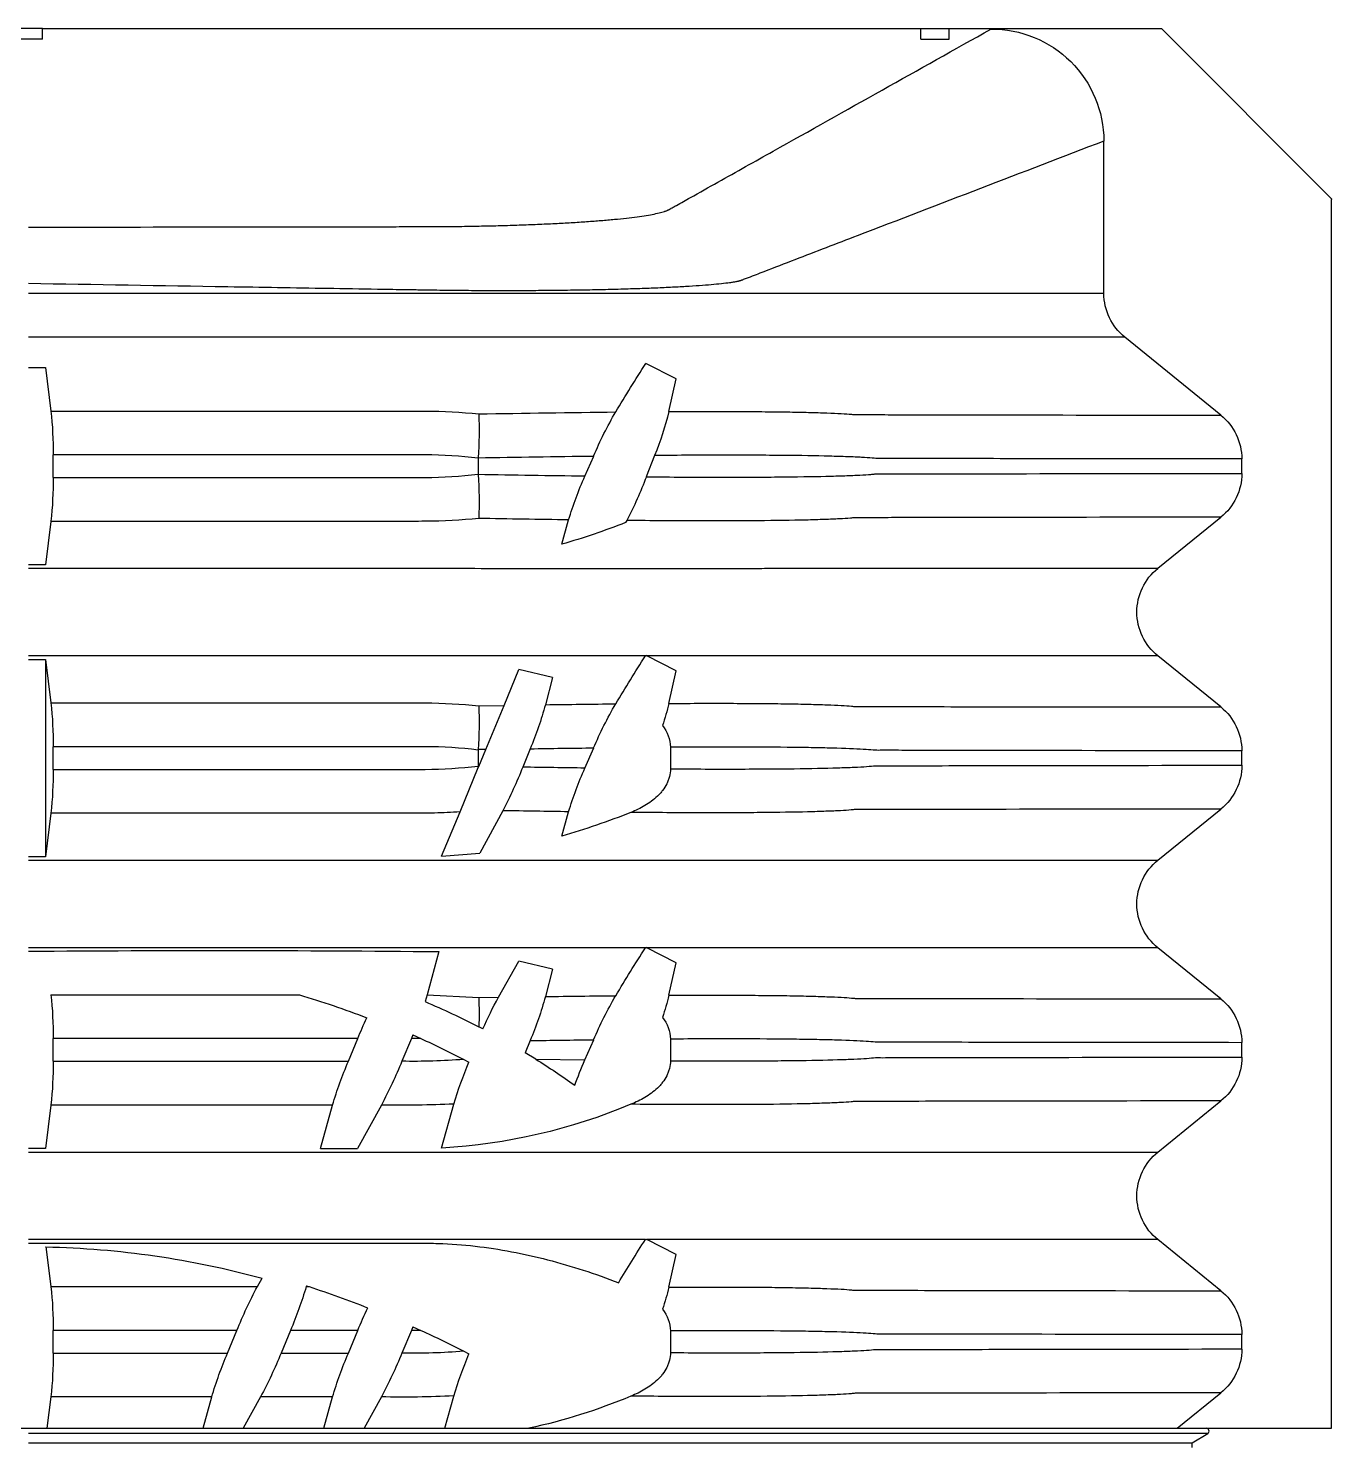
# Model space of a CAD drawing. Header units: millimetres. Extents: x -455371 to 117772, y -78417 to 116564.
# Drawn here: x -53082.1 to -52851.7, y 65502.2 to 65753.1 of the extents above; entities that cross this region are included whole.
import ezdxf

# ---------------------------------------------------------------- set-up
doc = ezdxf.new("R2010")
doc.units = ezdxf.units.MM
doc.layers.get('0').update_dxf_attribs({"color": 255})
doc.layers.add('BETON-STOP', color=141, linetype='Continuous')
doc.layers.add('Contorno-Cupolex', color=3, linetype='Continuous')

# ---------------------------------------------------------------- blocks, each defined once
blk = doc.blocks.new('Cupolex H50')
at = {"layer": 'Contorno-Cupolex', "linetype": 'Continuous'}
for p, q in [((19721.008, 10220.685), (19741.795, 10220.685)), ((19741.548, 10220.428), (19741.822, 10220.592)), ((19741.548, 10220.342), (19741.548, 10220.428))]:
    blk.add_line(p, q, dxfattribs=at)
blk.add_arc((19741.796, 10220.635), 0.0499, 300.9627, 90.7224, dxfattribs=at)
for points, knots in [([(19727.856, 10220.592), (19727.725, 10220.592), (19727.593, 10220.592), (19727.154, 10220.592), (19726.847, 10220.592), (19725.925, 10220.592), (19725.31, 10220.592), (19723.467, 10220.592), (19722.237, 10220.592), (19721.008, 10220.592)], [0.8839302, 0.8839302, 0.8839302, 0.8839302, 0.890625, 0.890625, 0.90625, 0.90625, 0.9375, 0.9375, 1, 1, 1, 1]), ([(19741.822, 10220.592), (19740.292, 10220.592), (19738.758, 10220.592), (19736.839, 10220.592), (19736.456, 10220.592), (19735.88, 10220.592), (19735.689, 10220.592), (19735.473, 10220.592), (19735.449, 10220.592), (19735.401, 10220.592), (19735.378, 10220.592), (19735.297, 10220.592), (19735.225, 10220.592), (19734.958, 10220.592), (19734.705, 10220.592), (19734.236, 10220.592), (19734.065, 10220.592), (19733.692, 10220.592), (19733.489, 10220.592), (19732.842, 10220.592), (19732.366, 10220.592), (19731.587, 10220.592), (19731.315, 10220.592), (19730.758, 10220.592), (19730.474, 10220.592), (19729.895, 10220.592), (19729.6, 10220.592), (19728.998, 10220.592), (19728.69, 10220.592), (19728.229, 10220.592), (19728.076, 10220.592), (19727.9, 10220.592), (19727.878, 10220.592), (19727.856, 10220.592)], [0, 0, 0, 0, 0.5, 0.5, 0.625, 0.625, 0.6875, 0.6875, 0.6953125, 0.6953125, 0.703125, 0.703125, 0.71875, 0.71875, 0.75, 0.75, 0.765625, 0.765625, 0.78125, 0.78125, 0.8125, 0.8125, 0.828125, 0.828125, 0.84375, 0.84375, 0.859375, 0.859375, 0.875, 0.875, 0.8828125, 0.8828125, 0.8839302, 0.8839302, 0.8839302, 0.8839302]), ([(19721.008, 10220.428), (19722.289, 10220.428), (19723.57, 10220.428), (19725.492, 10220.428), (19726.132, 10220.428), (19726.933, 10220.428), (19727.094, 10220.428), (19727.415, 10220.428), (19727.577, 10220.428), (19727.864, 10220.428), (19727.987, 10220.428), (19728.24, 10220.428), (19728.37, 10220.428), (19729.01, 10220.428), (19729.496, 10220.428), (19730.446, 10220.428), (19730.912, 10220.428), (19732.235, 10220.428), (19733.016, 10220.428), (19733.944, 10220.428), (19734.213, 10220.428), (19734.655, 10220.428), (19734.829, 10220.428), (19734.99, 10220.428), (19735.02, 10220.428), (19735.059, 10220.428), (19735.071, 10220.428), (19735.095, 10220.428), (19735.107, 10220.428), (19735.166, 10220.428), (19735.216, 10220.428), (19735.367, 10220.428), (19735.468, 10220.428), (19735.97, 10220.428), (19736.373, 10220.428), (19738.384, 10220.428), (19739.993, 10220.428), (19741.548, 10220.428)], [0, 0, 0, 0, 0.0625, 0.0625, 0.09375, 0.09375, 0.101563, 0.101563, 0.109375, 0.109375, 0.117188, 0.117188, 0.125, 0.125, 0.15625, 0.15625, 0.1875, 0.1875, 0.25, 0.25, 0.28125, 0.28125, 0.3125, 0.3125, 0.320312, 0.320312, 0.324219, 0.324219, 0.328125, 0.328125, 0.34375, 0.34375, 0.375, 0.375, 0.5, 0.5, 1, 1, 1, 1])]:
    blk.add_open_spline(points, degree=3, knots=knots, dxfattribs=at)
blk = doc.blocks.new('Bs H50 tacca 5')
at = {"layer": 'BETON-STOP'}
for p, q in [((19753.708, 9985.2), (19799.708, 9985.2)), ((19777.107, 9984.648), (19777.036, 9985.2)), ((19779.792, 9985.2), (19779.944, 9984.648)), ((19780.806, 9984.648), (19780.501, 9985.2)), ((19781.925, 9985.2), (19782.077, 9984.648)), ((19782.939, 9984.648), (19782.634, 9985.2)), ((19784.06, 9985.2), (19784.217, 9984.632)), ((19796.984, 9985.2), (19797.754, 9984.575)), ((19799.708, 9985.2), (19799.708, 9963.521)), ((19779.944, 9984.648), (19777.107, 9984.648)), ((19782.077, 9984.648), (19780.806, 9984.648)), ((19777.145, 9983.875), (19777.145, 9983.474)), ((19777.145, 9983.875), (19780.222, 9983.875)), ((19780.222, 9983.875), (19780.388, 9983.474)), ((19781.168, 9983.875), (19782.356, 9983.875)), ((19781.334, 9983.474), (19781.168, 9983.875)), ((19782.356, 9983.875), (19782.522, 9983.474)), ((19783.467, 9983.474), (19783.301, 9983.875)), ((19784.391, 9983.842), (19784.483, 9983.89)), ((19788.04, 9983.484), (19788.04, 9983.866)), ((19798.124, 9983.802), (19798.124, 9983.547)), ((19780.388, 9983.474), (19777.145, 9983.474)), ((19782.522, 9983.474), (19781.334, 9983.474)), ((19783.636, 9983.474), (19783.467, 9983.474)), ((19783.493, 9983.41), (19783.467, 9983.474)), ((19783.493, 9983.41), (19783.636, 9983.474)), ((19777.017, 9982), (19777.107, 9982.702)), ((19780.75, 9982.702), (19780.832, 9982.553)), ((19781.612, 9982.702), (19781.666, 9982.702)), ((19781.617, 9982.685), (19781.612, 9982.702)), ((19781.617, 9982.685), (19781.666, 9982.702)), ((19788.013, 9982.711), (19788.14, 9982.136)), ((19797.754, 9982.774), (19796.642, 9981.873)), ((19788.14, 9982.136), (19787.625, 9981.872)), ((19777.008, 9982), (19777.017, 9982)), ((19787.597, 9981.872), (19787.604, 9981.862)), ((19787.604, 9981.862), (19787.625, 9981.872)), ((19796.642, 9980.327), (19797.754, 9979.425)), ((19777.008, 9980.265), (19776.708, 9980.265)), ((19777.107, 9979.498), (19777.008, 9980.265)), ((19781.866, 9980.265), (19782.515, 9980.265)), ((19781.866, 9980.265), (19782.077, 9979.498)), ((19782.939, 9979.498), (19782.515, 9980.265)), ((19784.002, 9980.258), (19784.217, 9979.482)), ((19777.145, 9978.725), (19777.145, 9978.324)), ((19777.145, 9978.725), (19782.356, 9978.725)), ((19782.356, 9978.725), (19782.522, 9978.324)), ((19783.467, 9978.324), (19783.301, 9978.725)), ((19784.391, 9978.692), (19784.483, 9978.74)), ((19785.663, 9978.69), (19785.477, 9978.576)), ((19785.563, 9978.361), (19785.477, 9978.576)), ((19785.663, 9978.69), (19786.53, 9978.702)), ((19786.53, 9978.702), (19786.685, 9978.346)), ((19788.04, 9978.334), (19788.04, 9978.716)), ((19798.124, 9978.652), (19798.124, 9978.397)), ((19782.522, 9978.324), (19777.145, 9978.324)), ((19783.636, 9978.324), (19783.467, 9978.324)), ((19783.493, 9978.26), (19783.467, 9978.324)), ((19783.493, 9978.26), (19783.636, 9978.324)), ((19784.73, 9978.154), (19784.658, 9978.116)), ((19783.745, 9977.552), (19783.709, 9977.673)), ((19783.745, 9977.552), (19784.657, 9977.602)), ((19783.955, 9976.79), (19783.745, 9977.552)), ((19784.657, 9977.602), (19785.005, 9977.597)), ((19785.005, 9977.597), (19785.367, 9976.961)), ((19785.959, 9977.101), (19785.834, 9977.584)), ((19788.013, 9977.561), (19788.14, 9976.986)), ((19797.754, 9977.624), (19796.642, 9976.723)), ((19785.959, 9977.101), (19785.367, 9976.961)), ((19788.14, 9976.986), (19787.625, 9976.722)), ((19787.597, 9976.722), (19787.604, 9976.712)), ((19787.604, 9976.712), (19787.625, 9976.722)), ((19777.008, 9975.115), (19776.708, 9975.115)), ((19777.107, 9974.348), (19777.008, 9975.115)), ((19777.008, 9971.634), (19777.008, 9975.115)), ((19784.002, 9975.108), (19784.674, 9975.052)), ((19784.002, 9975.108), (19784.326, 9974.325)), ((19785.081, 9974.304), (19784.674, 9975.052)), ((19796.642, 9975.177), (19797.754, 9974.275)), ((19786.123, 9974.752), (19786.243, 9974.322)), ((19784.326, 9974.325), (19784.649, 9973.544)), ((19777.145, 9973.575), (19777.145, 9973.174)), ((19784.649, 9973.544), (19784.648, 9973.523)), ((19784.648, 9973.523), (19784.658, 9973.524)), ((19784.648, 9973.516), (19784.648, 9973.523)), ((19784.648, 9973.233), (19784.648, 9973.516)), ((19784.649, 9973.544), (19784.658, 9973.524)), ((19784.658, 9973.524), (19784.782, 9973.224)), ((19785.563, 9973.211), (19785.433, 9973.536)), ((19786.53, 9973.552), (19786.685, 9973.196)), ((19788.04, 9973.184), (19788.04, 9973.566)), ((19798.124, 9973.502), (19798.124, 9973.247)), ((19784.648, 9973.226), (19784.648, 9973.233)), ((19784.782, 9973.224), (19784.648, 9973.226)), ((19784.782, 9973.224), (19785.105, 9972.445)), ((19777.008, 9971.634), (19777.107, 9972.402)), ((19784.657, 9972.452), (19785.105, 9972.445)), ((19785.105, 9972.445), (19785.367, 9971.811)), ((19785.959, 9971.951), (19785.834, 9972.434)), ((19788.013, 9972.411), (19788.14, 9971.836)), ((19797.754, 9972.474), (19796.642, 9971.573)), ((19785.959, 9971.951), (19785.367, 9971.811)), ((19788.14, 9971.836), (19787.625, 9971.572)), ((19776.708, 9971.634), (19777.008, 9971.634)), ((19787.597, 9971.572), (19787.604, 9971.562)), ((19787.604, 9971.562), (19787.625, 9971.572)), ((19796.642, 9970.027), (19797.754, 9969.125)), ((19777.008, 9969.965), (19776.708, 9969.965)), ((19777.107, 9969.198), (19777.008, 9969.965)), ((19786.123, 9969.602), (19786.243, 9969.172)), ((19787.269, 9969.183), (19787.249, 9969.22)), ((19777.145, 9968.425), (19777.145, 9968.024)), ((19784.648, 9968.366), (19784.648, 9968.373)), ((19784.648, 9968.083), (19784.648, 9968.366)), ((19786.53, 9968.402), (19786.685, 9968.046)), ((19787.76, 9968.036), (19787.614, 9968.413)), ((19798.124, 9968.352), (19798.124, 9968.097)), ((19784.648, 9968.076), (19784.648, 9968.083)), ((19788.013, 9967.261), (19788.14, 9966.686)), ((19797.754, 9967.324), (19796.059, 9965.95)), ((19777.008, 9966.484), (19777.107, 9967.252)), ((19788.14, 9966.686), (19787.604, 9966.412)), ((19776.708, 9966.484), (19777.008, 9966.484)), ((19795.689, 9965.177), (19795.689, 9962.488)), ((19796.708, 9960.5), (19799.708, 9963.509)), ((19799.708, 9963.509), (19799.708, 9963.521)), ((19776.958, 9960.689), (19776.458, 9960.689)), ((19776.958, 9960.5), (19776.458, 9960.5)), ((19776.958, 9960.689), (19776.958, 9960.5)), ((19776.958, 9960.5), (19792.458, 9960.5)), ((19792.458, 9960.689), (19792.958, 9960.689)), ((19792.458, 9960.689), (19792.458, 9960.5)), ((19792.458, 9960.5), (19792.958, 9960.5)), ((19792.958, 9960.689), (19792.958, 9960.5)), ((19792.958, 9960.5), (19796.708, 9960.5))]:
    blk.add_line(p, q, dxfattribs=at)
for centre, radius, start, end in [((19783.423, 9975.31), 10.115, 67.204, 77.909), ((19770.399, 9983.927), 6.746, 359.5571, 6.1329), ((19786.955, 9986.738), 7.316, 196.6017, 203.0391), ((19773.366, 9980.695), 8.425, 22.177, 27.9825), ((19789.087, 9986.738), 7.315, 196.6014, 203.039), ((19783.316, 9964.262), 20.389, 87.4673, 91.0599), ((19775.498, 9980.694), 8.426, 22.1768, 27.9822), ((19791.098, 9986.678), 7.179, 196.5599, 202.8486), ((19797.128, 9983.801), 0.996, 0.0934, 51.069), ((19783.512, 9972.695), 11.182, 85.4915, 91.0836), ((19776.708, 9998.65), 16.682, 294.537, 297.423), ((19797.128, 9983.548), 0.995, 308.9229, 359.9147), ((19770.637, 9983.41), 6.508, 353.7467, 0.5633), ((19788.129, 9986.626), 8.358, 202.1536, 208.006), ((19774.74, 9980.661), 7.168, 16.5353, 23.1054), ((19792.332, 9987.532), 10.616, 202.4727, 204.8258), ((19787.407, 9983.498), 0.633, 321.1137, 358.7361), ((19775.286, 10001.912), 20.242, 288.3716, 291.4739), ((19783.686, 9981.664), 4.451, 13.5966, 18.8246), ((19776.708, 9997.584), 15.586, 271.1353, 285.3434), ((19818.005, 10001.276), 36.071, 211.1229, 212.5432), ((19797.264, 9981.1), 0.992, 128.8507, 231.1493), ((19783.423, 9970.16), 10.115, 67.204, 86.7172), ((19770.399, 9978.777), 6.746, 359.5571, 6.1329), ((19789.087, 9981.588), 7.315, 196.6014, 203.039), ((19783.316, 9959.112), 20.389, 87.4673, 91.0599), ((19775.498, 9975.544), 8.426, 22.1768, 27.9822), ((19791.098, 9981.528), 7.179, 196.5599, 202.8486), ((19797.128, 9978.651), 0.996, 0.0934, 51.069), ((19779.191, 9989.118), 12.274, 301.8239, 305.6812), ((19794.615, 9982.22), 8.817, 200.3864, 203.5188), ((19783.512, 9967.545), 11.182, 85.4915, 91.0836), ((19776.708, 9993.5), 16.682, 294.537, 297.423), ((19770.637, 9978.26), 6.508, 353.7467, 0.5633), ((19792.431, 9982.425), 10.725, 202.48, 204.6154), ((19790.557, 10301.602), 323.28, 269.11496, 269.31372), ((19779.164, 9975.703), 6.93, 15.7431, 22.5557), ((19793.374, 9981.202), 7.274, 203.1216, 209.9777), ((19787.407, 9978.348), 0.633, 321.1137, 358.7361), ((19797.128, 9978.398), 0.995, 308.9229, 359.9147), ((19778.059, 9991.025), 14.498, 292.9378, 297.0784), ((19777.546, 9977.883), 7.116, 357.7431, 1.8822), ((19791.31, 9981.063), 7.195, 203.8499, 208.8003), ((19776.708, 9993.5), 16.65, 286.695, 291.0224), ((19783.686, 9976.514), 4.451, 13.5966, 18.8246), ((19789.497, 10218.673), 241.117, 269.12954, 269.42423), ((19819.088, 9996.805), 37.349, 211.0006, 212.527), ((19780.029, 10352.976), 376.206, 269.49431, 270.5979), ((19797.264, 9975.95), 0.992, 128.8507, 231.1493), ((19782.545, 9962.346), 12.912, 68.1933, 73.9131), ((19770.399, 9973.627), 6.746, 359.5571, 6.1329), ((19792.29, 9538.338), 436.026, 90.79467, 90.94735), ((19777.85, 9970.53), 8.157, 21.6267, 27.5629), ((19792.363, 9976.166), 6.392, 196.7661, 204.1399), ((19797.128, 9973.501), 0.996, 0.0934, 51.069), ((19790.921, 9624.223), 349.356, 90.7202, 90.90021), ((19770.637, 9973.11), 6.508, 353.7467, 0.5633), ((19775.73, 9972.745), 8.932, 358.1218, 3.0874), ((19790.557, 10296.452), 323.28, 269.11496, 269.31372), ((19779.164, 9970.553), 6.93, 15.7431, 22.5557), ((19793.374, 9976.052), 7.274, 203.1216, 209.9777), ((19787.407, 9973.198), 0.633, 321.1137, 358.7361), ((19797.128, 9973.248), 0.995, 308.9229, 359.9147), ((19783.686, 9971.364), 4.451, 13.5966, 18.8246), ((19789.497, 10213.523), 241.117, 269.12954, 269.42423), ((19819.088, 9991.655), 37.349, 211.0006, 212.527), ((19797.264, 9970.8), 0.992, 128.8507, 231.1493), ((19782.589, 9957.331), 12.77, 68.5951, 73.9327), ((19770.399, 9968.477), 6.746, 359.5571, 6.1329), ((19775.73, 9968.854), 8.932, 356.9126, 1.8782), ((19794.301, 9399.686), 569.543, 90.81069, 90.97029), ((19792.363, 9971.016), 6.392, 196.7661, 204.1399), ((19780.68, 9965.774), 7.42, 20.8357, 27.3599), ((19797.128, 9968.351), 0.996, 0.0934, 51.069), ((19792.23, 9525.576), 442.863, 90.73746, 90.98095), ((19770.637, 9967.96), 6.508, 353.7467, 0.5633), ((19791.853, 10386.773), 418.759, 269.01414, 269.29279), ((19775.73, 9967.595), 8.932, 358.1218, 3.0874), ((19793.374, 9970.902), 7.274, 203.1216, 209.9777), ((19782.044, 9965.743), 6.159, 14.2636, 21.852), ((19797.128, 9968.098), 0.995, 308.9229, 359.9147), ((19790.892, 10319.911), 352.663, 268.9869, 269.37962), ((19818.909, 9986.395), 37.139, 210.9975, 212.5513), ((19796.684, 9965.175), 0.995, 128.9222, 179.9155), ((19786.199, -7158.578), 17123.758, 89.9682458, 90.0317539), ((19793.708, 9962.492), 1.981, 269.6725, 359.8751)]:
    blk.add_arc(centre, radius, start, end, dxfattribs=at)
for points, knots in [([(19797.754, 9984.575), (19796.492, 9984.575), (19795.229, 9984.578), (19793.333, 9984.581), (19792.701, 9984.582), (19791.911, 9984.583), (19791.753, 9984.584), (19791.516, 9984.584), (19791.437, 9984.584), (19791.339, 9984.584), (19791.319, 9984.584), (19791.279, 9984.585), (19791.256, 9984.588), (19791.178, 9984.596), (19791.115, 9984.6), (19790.967, 9984.608), (19790.882, 9984.611), (19790.688, 9984.618), (19790.579, 9984.622), (19790.221, 9984.631), (19789.944, 9984.635), (19789.472, 9984.639), (19789.306, 9984.64), (19788.953, 9984.641), (19788.767, 9984.641), (19788.19, 9984.64), (19787.779, 9984.638), (19787.342, 9984.634)], [0, 0, 0, 0, 0.5, 0.5, 0.75, 0.75, 0.8125, 0.8125, 0.84375, 0.84375, 0.851563, 0.851563, 0.859375, 0.859375, 0.875, 0.875, 0.890625, 0.890625, 0.90625, 0.90625, 0.9375, 0.9375, 0.953125, 0.953125, 0.96875, 0.96875, 1, 1, 1, 1]), ([(19788.04, 9983.866), (19788.04, 9983.912), (19788.034, 9983.957), (19788.017, 9984.024), (19788.01, 9984.046), (19787.994, 9984.089), (19787.985, 9984.11), (19787.954, 9984.172), (19787.929, 9984.21), (19787.887, 9984.265), (19787.872, 9984.283), (19787.841, 9984.317), (19787.825, 9984.333), (19787.743, 9984.413), (19787.669, 9984.466), (19787.51, 9984.561), (19787.427, 9984.6), (19787.342, 9984.634)], [0, 0, 0, 0, 0.125, 0.125, 0.1875, 0.1875, 0.25, 0.25, 0.375, 0.375, 0.4375, 0.4375, 0.5, 0.5, 0.75, 0.75, 1, 1, 1, 1]), ([(19788.04, 9983.866), (19788.462, 9983.868), (19788.858, 9983.869), (19789.408, 9983.868), (19789.585, 9983.868), (19789.918, 9983.865), (19790.074, 9983.864), (19790.516, 9983.859), (19790.772, 9983.853), (19791.096, 9983.843), (19791.194, 9983.84), (19791.364, 9983.832), (19791.438, 9983.829), (19791.563, 9983.82), (19791.615, 9983.813), (19791.697, 9983.81), (19791.735, 9983.812), (19791.852, 9983.811), (19791.931, 9983.811), (19792.166, 9983.811), (19792.323, 9983.81), (19793.107, 9983.809), (19793.735, 9983.808), (19795.617, 9983.805), (19796.871, 9983.802), (19798.124, 9983.802)], [0, 0, 0, 0, 0.03125, 0.03125, 0.046875, 0.046875, 0.0625, 0.0625, 0.09375, 0.09375, 0.109375, 0.109375, 0.125, 0.125, 0.140625, 0.140625, 0.15625, 0.15625, 0.1875, 0.1875, 0.25, 0.25, 0.5, 0.5, 1, 1, 1, 1]), ([(19798.124, 9983.547), (19796.87, 9983.547), (19795.615, 9983.545), (19793.731, 9983.542), (19793.103, 9983.541), (19792.318, 9983.539), (19792.161, 9983.539), (19791.925, 9983.538), (19791.847, 9983.538), (19791.729, 9983.538), (19791.692, 9983.54), (19791.608, 9983.535), (19791.555, 9983.528), (19791.365, 9983.516), (19791.195, 9983.509), (19790.87, 9983.499), (19790.751, 9983.496), (19790.495, 9983.491), (19790.358, 9983.489), (19789.918, 9983.484), (19789.587, 9983.481), (19788.853, 9983.48), (19788.459, 9983.481), (19788.04, 9983.484)], [0, 0, 0, 0, 0.5, 0.5, 0.75, 0.75, 0.8125, 0.8125, 0.84375, 0.84375, 0.859375, 0.859375, 0.875, 0.875, 0.90625, 0.90625, 0.921875, 0.921875, 0.9375, 0.9375, 0.96875, 0.96875, 1, 1, 1, 1]), ([(19776.708, 9981.934), (19778.462, 9981.934), (19780.216, 9981.934), (19782.408, 9981.934), (19782.847, 9981.934), (19783.395, 9981.934), (19783.504, 9981.934), (19783.724, 9981.934), (19783.833, 9981.936), (19784.16, 9981.947), (19784.377, 9981.963), (19785.024, 9982.037), (19785.45, 9982.119), (19786.293, 9982.338), (19786.711, 9982.474), (19787.126, 9982.632)], [0, 0, 0, 0, 0.5, 0.5, 0.625, 0.625, 0.65625, 0.65625, 0.6875, 0.6875, 0.75, 0.75, 0.875, 0.875, 1, 1, 1, 1]), ([(19788.013, 9982.711), (19788.422, 9982.709), (19788.803, 9982.708), (19789.33, 9982.71), (19789.498, 9982.711), (19789.811, 9982.714), (19789.958, 9982.715), (19790.233, 9982.72), (19790.36, 9982.722), (19790.595, 9982.728), (19790.703, 9982.732), (19790.991, 9982.742), (19791.135, 9982.749), (19791.261, 9982.762), (19791.283, 9982.765), (19791.322, 9982.765), (19791.341, 9982.765), (19791.4, 9982.765), (19791.438, 9982.765), (19791.555, 9982.765), (19791.632, 9982.765), (19791.865, 9982.766), (19792.02, 9982.766), (19792.795, 9982.768), (19793.415, 9982.769), (19795.276, 9982.772), (19796.516, 9982.774), (19797.754, 9982.774)], [0, 0, 0, 0, 0.03125, 0.03125, 0.046875, 0.046875, 0.0625, 0.0625, 0.078125, 0.078125, 0.09375, 0.09375, 0.125, 0.125, 0.132812, 0.132812, 0.140625, 0.140625, 0.15625, 0.15625, 0.1875, 0.1875, 0.25, 0.25, 0.5, 0.5, 1, 1, 1, 1]), ([(19787.597, 9981.872), (19787.221, 9981.872), (19786.822, 9981.872), (19786.191, 9981.872), (19785.975, 9981.872), (19785.533, 9981.872), (19785.307, 9981.872), (19784.627, 9981.872), (19784.168, 9981.873), (19783.469, 9981.873), (19783.236, 9981.873), (19782.77, 9981.873), (19782.537, 9981.873), (19780.439, 9981.873), (19778.573, 9981.873), (19776.708, 9981.873)], [0, 0, 0, 0, 0.125, 0.125, 0.1875, 0.1875, 0.25, 0.25, 0.375, 0.375, 0.4375, 0.4375, 0.5, 0.5, 1, 1, 1, 1]), ([(19796.642, 9981.873), (19795.434, 9981.873), (19794.227, 9981.873), (19792.415, 9981.873), (19791.811, 9981.873), (19790.906, 9981.873), (19790.604, 9981.873), (19790.264, 9981.873), (19790.228, 9981.873), (19790.148, 9981.873), (19790.095, 9981.873), (19789.897, 9981.872), (19789.718, 9981.872), (19789.265, 9981.872), (19788.987, 9981.872), (19788.362, 9981.872), (19788.013, 9981.872), (19787.625, 9981.872)], [0, 0, 0, 0, 0.5, 0.5, 0.75, 0.75, 0.875, 0.875, 0.890625, 0.890625, 0.90625, 0.90625, 0.9375, 0.9375, 0.96875, 0.96875, 1, 1, 1, 1]), ([(19776.708, 9980.327), (19777.909, 9980.327), (19779.11, 9980.327), (19780.912, 9980.327), (19781.513, 9980.327), (19782.413, 9980.327), (19782.714, 9980.327), (19783.164, 9980.327), (19783.314, 9980.327), (19783.614, 9980.327), (19783.764, 9980.327), (19784.215, 9980.327), (19784.514, 9980.327), (19785.113, 9980.328), (19785.407, 9980.328), (19785.979, 9980.328), (19786.258, 9980.328), (19786.801, 9980.328), (19787.067, 9980.328), (19787.822, 9980.328), (19788.273, 9980.328), (19789.069, 9980.328), (19789.396, 9980.328), (19789.78, 9980.327), (19789.891, 9980.327), (19790.07, 9980.327), (19790.139, 9980.327), (19790.238, 9980.327), (19790.283, 9980.327), (19790.376, 9980.327), (19790.423, 9980.327), (19790.657, 9980.327), (19790.844, 9980.327), (19791.405, 9980.327), (19791.779, 9980.327), (19793.65, 9980.327), (19795.146, 9980.327), (19796.642, 9980.327)], [0, 0, 0, 0, 0.0625, 0.0625, 0.09375, 0.09375, 0.109375, 0.109375, 0.117188, 0.117188, 0.125, 0.125, 0.140625, 0.140625, 0.15625, 0.15625, 0.171875, 0.171875, 0.1875, 0.1875, 0.21875, 0.21875, 0.25, 0.25, 0.265625, 0.265625, 0.28125, 0.28125, 0.296875, 0.296875, 0.3125, 0.3125, 0.375, 0.375, 0.5, 0.5, 1, 1, 1, 1]), ([(19797.754, 9979.425), (19796.492, 9979.425), (19795.229, 9979.428), (19793.333, 9979.431), (19792.701, 9979.432), (19791.911, 9979.433), (19791.753, 9979.434), (19791.516, 9979.434), (19791.437, 9979.434), (19791.339, 9979.434), (19791.319, 9979.434), (19791.279, 9979.435), (19791.256, 9979.438), (19791.178, 9979.446), (19791.115, 9979.45), (19790.967, 9979.458), (19790.882, 9979.461), (19790.688, 9979.468), (19790.579, 9979.472), (19790.221, 9979.481), (19789.944, 9979.485), (19789.472, 9979.489), (19789.306, 9979.49), (19788.953, 9979.491), (19788.767, 9979.491), (19788.19, 9979.49), (19787.779, 9979.488), (19787.342, 9979.484)], [0, 0, 0, 0, 0.5, 0.5, 0.75, 0.75, 0.8125, 0.8125, 0.84375, 0.84375, 0.851562, 0.851562, 0.859375, 0.859375, 0.875, 0.875, 0.890625, 0.890625, 0.90625, 0.90625, 0.9375, 0.9375, 0.953125, 0.953125, 0.96875, 0.96875, 1, 1, 1, 1]), ([(19788.04, 9978.716), (19788.04, 9978.762), (19788.034, 9978.807), (19788.017, 9978.874), (19788.01, 9978.896), (19787.994, 9978.939), (19787.985, 9978.96), (19787.954, 9979.022), (19787.929, 9979.06), (19787.887, 9979.115), (19787.872, 9979.133), (19787.841, 9979.167), (19787.825, 9979.183), (19787.743, 9979.263), (19787.669, 9979.316), (19787.51, 9979.411), (19787.427, 9979.45), (19787.342, 9979.484)], [0, 0, 0, 0, 0.125, 0.125, 0.1875, 0.1875, 0.25, 0.25, 0.375, 0.375, 0.4375, 0.4375, 0.5, 0.5, 0.75, 0.75, 1, 1, 1, 1]), ([(19788.04, 9978.716), (19788.462, 9978.718), (19788.858, 9978.719), (19789.408, 9978.718), (19789.585, 9978.718), (19789.918, 9978.715), (19790.074, 9978.714), (19790.516, 9978.709), (19790.772, 9978.703), (19791.096, 9978.693), (19791.194, 9978.69), (19791.364, 9978.682), (19791.438, 9978.679), (19791.563, 9978.67), (19791.615, 9978.663), (19791.697, 9978.66), (19791.735, 9978.662), (19791.852, 9978.661), (19791.931, 9978.661), (19792.166, 9978.661), (19792.323, 9978.66), (19793.107, 9978.659), (19793.735, 9978.658), (19795.617, 9978.655), (19796.871, 9978.652), (19798.124, 9978.652)], [0, 0, 0, 0, 0.03125, 0.03125, 0.046875, 0.046875, 0.0625, 0.0625, 0.09375, 0.09375, 0.109375, 0.109375, 0.125, 0.125, 0.140625, 0.140625, 0.15625, 0.15625, 0.1875, 0.1875, 0.25, 0.25, 0.5, 0.5, 1, 1, 1, 1]), ([(19798.124, 9978.397), (19796.87, 9978.397), (19795.615, 9978.395), (19793.731, 9978.392), (19793.103, 9978.391), (19792.318, 9978.389), (19792.161, 9978.389), (19791.925, 9978.388), (19791.847, 9978.388), (19791.729, 9978.388), (19791.692, 9978.39), (19791.608, 9978.385), (19791.555, 9978.378), (19791.365, 9978.366), (19791.195, 9978.359), (19790.87, 9978.349), (19790.751, 9978.346), (19790.495, 9978.341), (19790.358, 9978.339), (19789.918, 9978.334), (19789.587, 9978.331), (19788.853, 9978.33), (19788.459, 9978.331), (19788.04, 9978.334)], [0, 0, 0, 0, 0.5, 0.5, 0.75, 0.75, 0.8125, 0.8125, 0.84375, 0.84375, 0.859375, 0.859375, 0.875, 0.875, 0.90625, 0.90625, 0.921875, 0.921875, 0.9375, 0.9375, 0.96875, 0.96875, 1, 1, 1, 1]), ([(19788.013, 9977.561), (19788.422, 9977.559), (19788.803, 9977.558), (19789.33, 9977.56), (19789.498, 9977.561), (19789.811, 9977.564), (19789.958, 9977.565), (19790.233, 9977.57), (19790.36, 9977.572), (19790.595, 9977.578), (19790.703, 9977.582), (19790.991, 9977.592), (19791.135, 9977.599), (19791.261, 9977.612), (19791.283, 9977.615), (19791.322, 9977.615), (19791.341, 9977.615), (19791.4, 9977.615), (19791.438, 9977.615), (19791.555, 9977.615), (19791.632, 9977.615), (19791.865, 9977.616), (19792.02, 9977.616), (19792.795, 9977.618), (19793.415, 9977.619), (19795.276, 9977.622), (19796.516, 9977.624), (19797.754, 9977.624)], [0, 0, 0, 0, 0.03125, 0.03125, 0.046875, 0.046875, 0.0625, 0.0625, 0.078125, 0.078125, 0.09375, 0.09375, 0.125, 0.125, 0.132813, 0.132813, 0.140625, 0.140625, 0.15625, 0.15625, 0.1875, 0.1875, 0.25, 0.25, 0.5, 0.5, 1, 1, 1, 1]), ([(19787.597, 9976.722), (19787.221, 9976.722), (19786.822, 9976.722), (19786.191, 9976.722), (19785.975, 9976.722), (19785.533, 9976.722), (19785.307, 9976.722), (19784.627, 9976.722), (19784.168, 9976.723), (19783.469, 9976.723), (19783.236, 9976.723), (19782.77, 9976.723), (19782.537, 9976.723), (19780.439, 9976.723), (19778.573, 9976.723), (19776.708, 9976.723)], [0, 0, 0, 0, 0.125, 0.125, 0.1875, 0.1875, 0.25, 0.25, 0.375, 0.375, 0.4375, 0.4375, 0.5, 0.5, 1, 1, 1, 1]), ([(19796.642, 9976.723), (19795.434, 9976.723), (19794.227, 9976.723), (19792.415, 9976.723), (19791.811, 9976.723), (19790.906, 9976.723), (19790.604, 9976.723), (19790.264, 9976.723), (19790.228, 9976.723), (19790.148, 9976.723), (19790.095, 9976.723), (19789.897, 9976.722), (19789.718, 9976.722), (19789.265, 9976.722), (19788.987, 9976.722), (19788.362, 9976.722), (19788.013, 9976.722), (19787.625, 9976.722)], [0, 0, 0, 0, 0.5, 0.5, 0.75, 0.75, 0.875, 0.875, 0.890625, 0.890625, 0.90625, 0.90625, 0.9375, 0.9375, 0.96875, 0.96875, 1, 1, 1, 1]), ([(19776.708, 9975.177), (19777.909, 9975.177), (19779.11, 9975.177), (19780.912, 9975.177), (19781.513, 9975.177), (19782.413, 9975.177), (19782.714, 9975.177), (19783.164, 9975.177), (19783.314, 9975.177), (19783.614, 9975.177), (19783.764, 9975.177), (19784.215, 9975.177), (19784.514, 9975.177), (19785.113, 9975.178), (19785.407, 9975.178), (19785.979, 9975.178), (19786.258, 9975.178), (19786.801, 9975.178), (19787.067, 9975.178), (19787.822, 9975.178), (19788.273, 9975.178), (19789.069, 9975.178), (19789.396, 9975.178), (19789.78, 9975.177), (19789.891, 9975.177), (19790.07, 9975.177), (19790.139, 9975.177), (19790.238, 9975.177), (19790.283, 9975.177), (19790.376, 9975.177), (19790.423, 9975.177), (19790.657, 9975.177), (19790.844, 9975.177), (19791.405, 9975.177), (19791.779, 9975.177), (19793.65, 9975.177), (19795.146, 9975.177), (19796.642, 9975.177)], [0, 0, 0, 0, 0.0625, 0.0625, 0.09375, 0.09375, 0.109375, 0.109375, 0.117187, 0.117187, 0.125, 0.125, 0.140625, 0.140625, 0.15625, 0.15625, 0.171875, 0.171875, 0.1875, 0.1875, 0.21875, 0.21875, 0.25, 0.25, 0.265625, 0.265625, 0.28125, 0.28125, 0.296875, 0.296875, 0.3125, 0.3125, 0.375, 0.375, 0.5, 0.5, 1, 1, 1, 1]), ([(19784.326, 9974.325), (19784.176, 9974.335), (19784.026, 9974.342), (19783.8, 9974.347), (19783.725, 9974.348), (19783.575, 9974.348), (19783.499, 9974.348), (19783.123, 9974.348), (19782.823, 9974.348), (19781.92, 9974.348), (19781.318, 9974.348), (19779.513, 9974.348), (19778.31, 9974.348), (19777.107, 9974.348)], [0, 0, 0, 0, 0.0625, 0.0625, 0.09375, 0.09375, 0.125, 0.125, 0.25, 0.25, 0.5, 0.5, 1, 1, 1, 1]), ([(19797.754, 9974.275), (19796.492, 9974.275), (19795.229, 9974.278), (19793.333, 9974.281), (19792.701, 9974.282), (19791.911, 9974.283), (19791.753, 9974.284), (19791.516, 9974.284), (19791.437, 9974.284), (19791.339, 9974.284), (19791.319, 9974.284), (19791.279, 9974.285), (19791.256, 9974.288), (19791.178, 9974.296), (19791.115, 9974.3), (19790.967, 9974.308), (19790.882, 9974.311), (19790.688, 9974.318), (19790.579, 9974.322), (19790.221, 9974.331), (19789.944, 9974.335), (19789.472, 9974.339), (19789.306, 9974.34), (19788.953, 9974.341), (19788.767, 9974.341), (19788.19, 9974.34), (19787.779, 9974.338), (19787.342, 9974.334)], [0, 0, 0, 0, 0.5, 0.5, 0.75, 0.75, 0.8125, 0.8125, 0.84375, 0.84375, 0.851563, 0.851563, 0.859375, 0.859375, 0.875, 0.875, 0.890625, 0.890625, 0.90625, 0.90625, 0.9375, 0.9375, 0.953125, 0.953125, 0.96875, 0.96875, 1, 1, 1, 1]), ([(19788.04, 9973.566), (19788.04, 9973.612), (19788.034, 9973.657), (19788.017, 9973.724), (19788.01, 9973.746), (19787.994, 9973.789), (19787.985, 9973.81), (19787.954, 9973.872), (19787.929, 9973.91), (19787.887, 9973.965), (19787.872, 9973.983), (19787.841, 9974.017), (19787.825, 9974.033), (19787.743, 9974.113), (19787.669, 9974.166), (19787.51, 9974.261), (19787.427, 9974.3), (19787.342, 9974.334)], [0, 0, 0, 0, 0.125, 0.125, 0.1875, 0.1875, 0.25, 0.25, 0.375, 0.375, 0.4375, 0.4375, 0.5, 0.5, 0.75, 0.75, 1, 1, 1, 1]), ([(19777.145, 9973.575), (19778.396, 9973.575), (19779.646, 9973.575), (19781.522, 9973.575), (19782.147, 9973.575), (19782.929, 9973.575), (19783.085, 9973.575), (19783.32, 9973.575), (19783.398, 9973.575), (19783.554, 9973.575), (19783.633, 9973.575), (19784.023, 9973.572), (19784.336, 9973.553), (19784.648, 9973.516)], [0, 0, 0, 0, 0.5, 0.5, 0.75, 0.75, 0.8125, 0.8125, 0.84375, 0.84375, 0.875, 0.875, 1, 1, 1, 1]), ([(19788.04, 9973.566), (19788.462, 9973.568), (19788.858, 9973.569), (19789.408, 9973.568), (19789.585, 9973.568), (19789.918, 9973.565), (19790.074, 9973.564), (19790.516, 9973.559), (19790.772, 9973.553), (19791.096, 9973.543), (19791.194, 9973.54), (19791.364, 9973.532), (19791.438, 9973.529), (19791.563, 9973.52), (19791.615, 9973.513), (19791.697, 9973.51), (19791.735, 9973.512), (19791.852, 9973.511), (19791.931, 9973.511), (19792.166, 9973.511), (19792.323, 9973.51), (19793.107, 9973.509), (19793.735, 9973.508), (19795.617, 9973.505), (19796.871, 9973.502), (19798.124, 9973.502)], [0, 0, 0, 0, 0.03125, 0.03125, 0.046875, 0.046875, 0.0625, 0.0625, 0.09375, 0.09375, 0.109375, 0.109375, 0.125, 0.125, 0.140625, 0.140625, 0.15625, 0.15625, 0.1875, 0.1875, 0.25, 0.25, 0.5, 0.5, 1, 1, 1, 1]), ([(19784.648, 9973.233), (19784.336, 9973.197), (19784.023, 9973.177), (19783.633, 9973.174), (19783.554, 9973.174), (19783.398, 9973.175), (19783.32, 9973.174), (19783.085, 9973.174), (19782.929, 9973.174), (19782.147, 9973.174), (19781.522, 9973.174), (19779.646, 9973.174), (19778.396, 9973.174), (19777.145, 9973.174)], [0, 0, 0, 0, 0.125, 0.125, 0.15625, 0.15625, 0.1875, 0.1875, 0.25, 0.25, 0.5, 0.5, 1, 1, 1, 1]), ([(19798.124, 9973.247), (19796.87, 9973.247), (19795.615, 9973.245), (19793.731, 9973.242), (19793.103, 9973.241), (19792.318, 9973.239), (19792.161, 9973.239), (19791.925, 9973.238), (19791.847, 9973.238), (19791.729, 9973.238), (19791.692, 9973.24), (19791.608, 9973.235), (19791.555, 9973.228), (19791.365, 9973.216), (19791.195, 9973.209), (19790.87, 9973.199), (19790.751, 9973.196), (19790.495, 9973.191), (19790.358, 9973.189), (19789.918, 9973.184), (19789.587, 9973.181), (19788.853, 9973.18), (19788.459, 9973.181), (19788.04, 9973.184)], [0, 0, 0, 0, 0.5, 0.5, 0.75, 0.75, 0.8125, 0.8125, 0.84375, 0.84375, 0.859375, 0.859375, 0.875, 0.875, 0.90625, 0.90625, 0.921875, 0.921875, 0.9375, 0.9375, 0.96875, 0.96875, 1, 1, 1, 1]), ([(19777.107, 9972.402), (19778.365, 9972.402), (19779.623, 9972.402), (19781.511, 9972.402), (19782.14, 9972.402), (19782.927, 9972.401), (19783.084, 9972.401), (19783.32, 9972.402), (19783.399, 9972.402), (19783.556, 9972.402), (19783.635, 9972.401), (19784.028, 9972.404), (19784.342, 9972.421), (19784.657, 9972.452)], [0, 0, 0, 0, 0.5, 0.5, 0.75, 0.75, 0.8125, 0.8125, 0.84375, 0.84375, 0.875, 0.875, 1, 1, 1, 1]), ([(19788.013, 9972.411), (19788.422, 9972.409), (19788.803, 9972.408), (19789.33, 9972.41), (19789.498, 9972.411), (19789.811, 9972.414), (19789.958, 9972.415), (19790.233, 9972.42), (19790.36, 9972.422), (19790.595, 9972.428), (19790.703, 9972.432), (19790.991, 9972.442), (19791.135, 9972.449), (19791.261, 9972.462), (19791.283, 9972.465), (19791.322, 9972.465), (19791.341, 9972.465), (19791.4, 9972.465), (19791.438, 9972.465), (19791.555, 9972.465), (19791.632, 9972.465), (19791.865, 9972.466), (19792.02, 9972.466), (19792.795, 9972.468), (19793.415, 9972.469), (19795.276, 9972.472), (19796.516, 9972.474), (19797.754, 9972.474)], [0, 0, 0, 0, 0.03125, 0.03125, 0.046875, 0.046875, 0.0625, 0.0625, 0.078125, 0.078125, 0.09375, 0.09375, 0.125, 0.125, 0.132812, 0.132812, 0.140625, 0.140625, 0.15625, 0.15625, 0.1875, 0.1875, 0.25, 0.25, 0.5, 0.5, 1, 1, 1, 1]), ([(19787.597, 9971.572), (19787.221, 9971.572), (19786.822, 9971.572), (19786.191, 9971.572), (19785.975, 9971.572), (19785.533, 9971.572), (19785.307, 9971.572), (19784.627, 9971.572), (19784.168, 9971.573), (19783.469, 9971.573), (19783.236, 9971.573), (19782.77, 9971.573), (19782.537, 9971.573), (19780.439, 9971.573), (19778.573, 9971.573), (19776.708, 9971.573)], [0, 0, 0, 0, 0.125, 0.125, 0.1875, 0.1875, 0.25, 0.25, 0.375, 0.375, 0.4375, 0.4375, 0.5, 0.5, 1, 1, 1, 1]), ([(19796.642, 9971.573), (19795.434, 9971.573), (19794.227, 9971.573), (19792.415, 9971.573), (19791.811, 9971.573), (19790.906, 9971.573), (19790.604, 9971.573), (19790.264, 9971.573), (19790.228, 9971.573), (19790.148, 9971.573), (19790.095, 9971.573), (19789.897, 9971.572), (19789.718, 9971.572), (19789.265, 9971.572), (19788.987, 9971.572), (19788.362, 9971.572), (19788.013, 9971.572), (19787.625, 9971.572)], [0, 0, 0, 0, 0.5, 0.5, 0.75, 0.75, 0.875, 0.875, 0.890625, 0.890625, 0.90625, 0.90625, 0.9375, 0.9375, 0.96875, 0.96875, 1, 1, 1, 1]), ([(19776.708, 9970.027), (19777.909, 9970.027), (19779.11, 9970.027), (19780.912, 9970.027), (19781.513, 9970.027), (19782.413, 9970.027), (19782.714, 9970.027), (19783.164, 9970.027), (19783.314, 9970.027), (19783.614, 9970.027), (19783.764, 9970.027), (19784.215, 9970.027), (19784.514, 9970.027), (19785.113, 9970.028), (19785.407, 9970.028), (19785.979, 9970.028), (19786.258, 9970.028), (19786.801, 9970.028), (19787.067, 9970.028), (19787.822, 9970.028), (19788.273, 9970.028), (19789.069, 9970.028), (19789.396, 9970.028), (19789.78, 9970.027), (19789.891, 9970.027), (19790.07, 9970.027), (19790.139, 9970.027), (19790.238, 9970.027), (19790.283, 9970.027), (19790.376, 9970.027), (19790.423, 9970.027), (19790.657, 9970.027), (19790.844, 9970.027), (19791.405, 9970.027), (19791.779, 9970.027), (19793.65, 9970.027), (19795.146, 9970.027), (19796.642, 9970.027)], [0, 0, 0, 0, 0.0625, 0.0625, 0.09375, 0.09375, 0.109375, 0.109375, 0.117188, 0.117188, 0.125, 0.125, 0.140625, 0.140625, 0.15625, 0.15625, 0.171875, 0.171875, 0.1875, 0.1875, 0.21875, 0.21875, 0.25, 0.25, 0.265625, 0.265625, 0.28125, 0.28125, 0.296875, 0.296875, 0.3125, 0.3125, 0.375, 0.375, 0.5, 0.5, 1, 1, 1, 1]), ([(19784.657, 9969.147), (19784.343, 9969.178), (19784.029, 9969.195), (19783.635, 9969.198), (19783.557, 9969.198), (19783.399, 9969.198), (19783.321, 9969.198), (19783.085, 9969.198), (19782.927, 9969.198), (19782.141, 9969.198), (19781.512, 9969.198), (19779.624, 9969.198), (19778.365, 9969.198), (19777.107, 9969.198)], [0, 0, 0, 0, 0.125, 0.125, 0.15625, 0.15625, 0.1875, 0.1875, 0.25, 0.25, 0.5, 0.5, 1, 1, 1, 1]), ([(19797.754, 9969.125), (19796.49, 9969.125), (19795.225, 9969.128), (19793.326, 9969.131), (19792.692, 9969.132), (19791.901, 9969.133), (19791.743, 9969.134), (19791.506, 9969.134), (19791.426, 9969.134), (19791.328, 9969.134), (19791.309, 9969.134), (19791.266, 9969.136), (19791.242, 9969.14), (19791.161, 9969.147), (19791.096, 9969.151), (19790.943, 9969.159), (19790.856, 9969.162), (19790.657, 9969.169), (19790.545, 9969.173), (19790.181, 9969.181), (19789.9, 9969.185), (19789.421, 9969.189), (19789.252, 9969.19), (19788.895, 9969.191), (19788.707, 9969.191), (19788.124, 9969.19), (19787.71, 9969.187), (19787.269, 9969.183)], [0, 0, 0, 0, 0.5, 0.5, 0.75, 0.75, 0.8125, 0.8125, 0.84375, 0.84375, 0.851563, 0.851563, 0.859375, 0.859375, 0.875, 0.875, 0.890625, 0.890625, 0.90625, 0.90625, 0.9375, 0.9375, 0.953125, 0.953125, 0.96875, 0.96875, 1, 1, 1, 1]), ([(19777.145, 9968.425), (19778.396, 9968.425), (19779.646, 9968.425), (19781.522, 9968.425), (19782.147, 9968.425), (19782.929, 9968.425), (19783.085, 9968.425), (19783.32, 9968.425), (19783.398, 9968.425), (19783.554, 9968.425), (19783.633, 9968.425), (19784.023, 9968.422), (19784.336, 9968.403), (19784.648, 9968.366)], [0, 0, 0, 0, 0.5, 0.5, 0.75, 0.75, 0.8125, 0.8125, 0.84375, 0.84375, 0.875, 0.875, 1, 1, 1, 1]), ([(19787.614, 9968.413), (19788.06, 9968.416), (19788.477, 9968.418), (19789.255, 9968.419), (19789.618, 9968.418), (19790.26, 9968.412), (19790.542, 9968.408), (19790.906, 9968.399), (19791.018, 9968.396), (19791.218, 9968.389), (19791.306, 9968.385), (19791.458, 9968.377), (19791.523, 9968.374), (19791.603, 9968.366), (19791.628, 9968.363), (19791.67, 9968.361), (19791.689, 9968.362), (19791.788, 9968.362), (19791.867, 9968.361), (19792.105, 9968.361), (19792.263, 9968.361), (19793.056, 9968.359), (19793.69, 9968.358), (19795.591, 9968.355), (19796.859, 9968.352), (19798.124, 9968.352)], [0, 0, 0, 0, 0.03125, 0.03125, 0.0625, 0.0625, 0.09375, 0.09375, 0.109375, 0.109375, 0.125, 0.125, 0.140625, 0.140625, 0.148437, 0.148437, 0.15625, 0.15625, 0.1875, 0.1875, 0.25, 0.25, 0.5, 0.5, 1, 1, 1, 1]), ([(19784.648, 9968.083), (19784.336, 9968.047), (19784.023, 9968.027), (19783.633, 9968.024), (19783.554, 9968.024), (19783.398, 9968.025), (19783.32, 9968.024), (19783.085, 9968.024), (19782.929, 9968.024), (19782.147, 9968.024), (19781.522, 9968.024), (19779.646, 9968.024), (19778.396, 9968.024), (19777.145, 9968.024)], [0, 0, 0, 0, 0.125, 0.125, 0.15625, 0.15625, 0.1875, 0.1875, 0.25, 0.25, 0.5, 0.5, 1, 1, 1, 1]), ([(19798.124, 9968.097), (19796.862, 9968.097), (19795.598, 9968.095), (19793.701, 9968.092), (19793.068, 9968.091), (19792.278, 9968.089), (19792.12, 9968.089), (19791.883, 9968.088), (19791.804, 9968.088), (19791.685, 9968.088), (19791.649, 9968.088), (19791.547, 9968.078), (19791.486, 9968.074), (19791.342, 9968.066), (19791.259, 9968.062), (19791.069, 9968.055), (19790.962, 9968.052), (19790.61, 9968.042), (19790.336, 9968.038), (19789.871, 9968.034), (19789.706, 9968.033), (19789.358, 9968.031), (19789.173, 9968.031), (19788.602, 9968.031), (19788.194, 9968.033), (19787.76, 9968.036)], [0, 0, 0, 0, 0.5, 0.5, 0.75, 0.75, 0.8125, 0.8125, 0.84375, 0.84375, 0.859375, 0.859375, 0.875, 0.875, 0.890625, 0.890625, 0.90625, 0.90625, 0.9375, 0.9375, 0.953125, 0.953125, 0.96875, 0.96875, 1, 1, 1, 1]), ([(19777.107, 9967.252), (19778.365, 9967.252), (19779.623, 9967.252), (19781.511, 9967.252), (19782.14, 9967.252), (19782.927, 9967.251), (19783.084, 9967.251), (19783.32, 9967.252), (19783.399, 9967.252), (19783.556, 9967.252), (19783.635, 9967.251), (19784.028, 9967.254), (19784.342, 9967.271), (19784.657, 9967.302)], [0, 0, 0, 0, 0.5, 0.5, 0.75, 0.75, 0.8125, 0.8125, 0.84375, 0.84375, 0.875, 0.875, 1, 1, 1, 1]), ([(19788.013, 9967.261), (19788.422, 9967.259), (19788.803, 9967.258), (19789.33, 9967.26), (19789.498, 9967.261), (19789.811, 9967.264), (19789.958, 9967.265), (19790.233, 9967.27), (19790.36, 9967.272), (19790.595, 9967.278), (19790.703, 9967.282), (19790.991, 9967.292), (19791.135, 9967.299), (19791.261, 9967.312), (19791.283, 9967.315), (19791.322, 9967.315), (19791.341, 9967.315), (19791.4, 9967.315), (19791.438, 9967.315), (19791.555, 9967.315), (19791.632, 9967.315), (19791.865, 9967.316), (19792.02, 9967.316), (19792.795, 9967.318), (19793.415, 9967.319), (19795.276, 9967.322), (19796.516, 9967.324), (19797.754, 9967.324)], [0, 0, 0, 0, 0.03125, 0.03125, 0.046875, 0.046875, 0.0625, 0.0625, 0.078125, 0.078125, 0.09375, 0.09375, 0.125, 0.125, 0.132813, 0.132813, 0.140625, 0.140625, 0.15625, 0.15625, 0.1875, 0.1875, 0.25, 0.25, 0.5, 0.5, 1, 1, 1, 1]), ([(19796.059, 9965.95), (19796.01, 9965.95), (19795.962, 9965.95), (19795.705, 9965.95), (19795.497, 9965.95), (19794.868, 9965.95), (19794.446, 9965.95), (19793.17, 9965.95), (19792.309, 9965.95), (19791.233, 9965.95), (19791.018, 9965.95), (19790.588, 9965.95), (19790.373, 9965.95), (19790.05, 9965.95), (19789.943, 9965.95), (19789.808, 9965.95), (19789.781, 9965.95), (19789.741, 9965.95), (19789.727, 9965.95), (19789.707, 9965.95), (19789.7, 9965.95), (19789.687, 9965.95), (19789.68, 9965.95), (19789.667, 9965.95), (19789.66, 9965.95), (19789.651, 9965.95), (19789.648, 9965.95), (19789.642, 9965.95), (19789.639, 9965.95), (19789.63, 9965.95), (19789.624, 9965.95), (19789.612, 9965.95), (19789.606, 9965.95), (19789.587, 9965.95), (19789.573, 9965.95), (19789.552, 9965.95), (19789.545, 9965.95), (19789.529, 9965.95), (19789.522, 9965.95), (19789.481, 9965.95), (19789.445, 9965.95), (19789.365, 9965.95), (19789.321, 9965.95), (19789.179, 9965.95), (19789.07, 9965.95), (19788.823, 9965.95), (19788.685, 9965.95), (19788.382, 9965.95), (19788.217, 9965.95), (19787.863, 9965.95), (19787.673, 9965.95), (19787.274, 9965.95), (19787.064, 9965.95), (19786.736, 9965.95), (19786.624, 9965.95), (19786.398, 9965.95), (19786.283, 9965.95), (19785.933, 9965.95), (19785.694, 9965.95), (19785.21, 9965.95), (19784.965, 9965.95), (19784.588, 9965.95), (19784.461, 9965.95), (19784.267, 9965.95), (19784.202, 9965.95), (19784.071, 9965.95), (19784.005, 9965.95), (19783.87, 9965.95), (19783.8, 9965.95), (19783.71, 9965.95), (19783.691, 9965.95), (19783.655, 9965.95), (19783.636, 9965.95), (19783.58, 9965.95), (19783.542, 9965.95), (19783.463, 9965.95), (19783.422, 9965.95), (19783.337, 9965.95), (19783.294, 9965.95), (19783.164, 9965.95), (19783.078, 9965.95), (19782.646, 9965.95), (19782.303, 9965.95), (19781.272, 9965.95), (19780.584, 9965.95), (19779.209, 9965.95), (19778.521, 9965.95), (19777.459, 9965.95), (19777.083, 9965.95), (19776.708, 9965.95)], [0, 0, 0, 0, 0.016163, 0.016163, 0.085094, 0.085094, 0.222956, 0.222956, 0.498682, 0.498682, 0.567613, 0.567613, 0.636544, 0.636544, 0.67101, 0.67101, 0.679626, 0.679626, 0.683934, 0.683934, 0.686089, 0.686089, 0.688243, 0.688243, 0.690397, 0.690397, 0.691474, 0.691474, 0.692551, 0.692551, 0.694705, 0.694705, 0.696859, 0.696859, 0.701167, 0.701167, 0.703321, 0.703321, 0.705475, 0.705475, 0.714092, 0.714092, 0.722708, 0.722708, 0.739941, 0.739941, 0.757174, 0.757174, 0.774407, 0.774407, 0.79164, 0.79164, 0.808872, 0.808872, 0.817489, 0.817489, 0.826105, 0.826105, 0.843338, 0.843338, 0.860571, 0.860571, 0.869187, 0.869187, 0.873495, 0.873495, 0.877804, 0.877804, 0.882112, 0.882112, 0.883189, 0.883189, 0.884266, 0.884266, 0.88642, 0.88642, 0.888574, 0.888574, 0.890728, 0.890728, 0.895036, 0.895036, 0.912269, 0.912269, 0.946735, 0.946735, 0.981201, 0.981201, 1, 1, 1, 1]), ([(19795.689, 9962.488), (19794.238, 9963.045), (19792.788, 9963.603), (19790.97, 9964.301), (19790.603, 9964.442), (19790.054, 9964.653), (19789.87, 9964.724), (19789.596, 9964.829), (19789.504, 9964.865), (19789.389, 9964.909), (19789.366, 9964.918), (19789.332, 9964.931), (19789.32, 9964.935), (19789.306, 9964.941), (19789.303, 9964.942), (19789.297, 9964.944), (19789.295, 9964.945), (19789.289, 9964.947), (19789.287, 9964.948), (19789.282, 9964.95), (19789.279, 9964.951), (19789.274, 9964.953), (19789.272, 9964.953), (19789.266, 9964.955), (19789.264, 9964.956), (19789.258, 9964.957), (19789.255, 9964.958), (19789.249, 9964.96), (19789.246, 9964.96), (19789.236, 9964.963), (19789.229, 9964.964), (19789.214, 9964.967), (19789.206, 9964.969), (19789.189, 9964.972), (19789.181, 9964.974), (19789.163, 9964.977), (19789.154, 9964.978), (19789.126, 9964.983), (19789.105, 9964.986), (19789.041, 9964.995), (19788.992, 9965.001), (19788.884, 9965.013), (19788.824, 9965.019), (19788.694, 9965.03), (19788.623, 9965.036), (19788.473, 9965.046), (19788.393, 9965.051), (19788.223, 9965.061), (19788.133, 9965.066), (19787.991, 9965.073), (19787.943, 9965.075), (19787.844, 9965.08), (19787.793, 9965.082), (19787.637, 9965.088), (19787.529, 9965.092), (19787.307, 9965.099), (19787.192, 9965.103), (19786.956, 9965.109), (19786.834, 9965.112), (19786.584, 9965.117), (19786.455, 9965.119), (19786.257, 9965.122), (19786.19, 9965.123), (19786.055, 9965.125), (19785.987, 9965.126), (19785.783, 9965.127), (19785.645, 9965.128), (19785.365, 9965.13), (19785.223, 9965.13), (19784.936, 9965.13), (19784.79, 9965.129), (19784.495, 9965.128), (19784.345, 9965.126), (19784.122, 9965.124), (19784.047, 9965.123), (19783.898, 9965.121), (19783.823, 9965.12), (19783.73, 9965.119), (19783.712, 9965.119), (19783.675, 9965.118), (19783.656, 9965.118), (19783.601, 9965.117), (19783.564, 9965.116), (19783.509, 9965.115), (19783.491, 9965.115), (19783.454, 9965.115), (19783.436, 9965.114), (19783.381, 9965.113), (19783.344, 9965.113), (19783.234, 9965.111), (19783.161, 9965.11), (19783.014, 9965.107), (19782.941, 9965.106), (19782.574, 9965.1), (19782.281, 9965.095), (19781.401, 9965.081), (19780.814, 9965.071), (19779.055, 9965.042), (19777.882, 9965.023), (19776.708, 9965.004)], [0, 0, 0, 0, 0.497274, 0.497274, 0.622956, 0.622956, 0.685796, 0.685796, 0.717217, 0.717217, 0.725072, 0.725072, 0.728999, 0.728999, 0.729981, 0.729981, 0.730963, 0.730963, 0.731945, 0.731945, 0.732927, 0.732927, 0.733909, 0.733909, 0.734891, 0.734891, 0.735873, 0.735873, 0.736854, 0.736854, 0.738818, 0.738818, 0.740782, 0.740782, 0.742746, 0.742746, 0.74471, 0.74471, 0.748637, 0.748637, 0.756492, 0.756492, 0.764347, 0.764347, 0.772202, 0.772202, 0.780057, 0.780057, 0.787913, 0.787913, 0.79184, 0.79184, 0.795768, 0.795768, 0.803623, 0.803623, 0.811478, 0.811478, 0.819333, 0.819333, 0.827188, 0.827188, 0.831116, 0.831116, 0.835043, 0.835043, 0.842898, 0.842898, 0.850753, 0.850753, 0.858608, 0.858608, 0.866463, 0.866463, 0.870391, 0.870391, 0.874319, 0.874319, 0.8753, 0.8753, 0.876282, 0.876282, 0.878246, 0.878246, 0.879228, 0.879228, 0.88021, 0.88021, 0.882174, 0.882174, 0.886101, 0.886101, 0.890029, 0.890029, 0.905739, 0.905739, 0.937159, 0.937159, 1, 1, 1, 1]), ([(19776.708, 9964.007), (19777.882, 9964.005), (19779.055, 9964.004), (19780.814, 9964.002), (19781.401, 9964.001), (19782.281, 9964), (19782.574, 9963.999), (19782.941, 9963.999), (19783.014, 9963.999), (19783.16, 9963.999), (19783.233, 9963.998), (19783.343, 9963.998), (19783.38, 9963.998), (19783.436, 9963.998), (19783.454, 9963.998), (19783.492, 9963.998), (19783.51, 9963.998), (19783.565, 9963.998), (19783.601, 9963.998), (19783.651, 9963.998), (19783.667, 9963.998), (19783.698, 9963.998), (19783.714, 9963.998), (19783.791, 9963.998), (19783.851, 9963.997), (19783.972, 9963.997), (19784.032, 9963.996), (19784.213, 9963.995), (19784.332, 9963.993), (19784.564, 9963.99), (19784.678, 9963.987), (19784.904, 9963.982), (19785.015, 9963.98), (19785.236, 9963.973), (19785.346, 9963.97), (19785.507, 9963.964), (19785.561, 9963.962), (19785.667, 9963.957), (19785.72, 9963.955), (19785.876, 9963.948), (19785.977, 9963.944), (19786.172, 9963.933), (19786.267, 9963.928), (19786.451, 9963.916), (19786.54, 9963.91), (19786.713, 9963.898), (19786.796, 9963.891), (19786.916, 9963.881), (19786.955, 9963.878), (19787.032, 9963.871), (19787.069, 9963.867), (19787.178, 9963.856), (19787.247, 9963.849), (19787.376, 9963.834), (19787.437, 9963.826), (19787.549, 9963.81), (19787.602, 9963.802), (19787.698, 9963.786), (19787.742, 9963.777), (19787.822, 9963.76), (19787.858, 9963.752), (19787.905, 9963.739), (19787.92, 9963.734), (19787.94, 9963.728), (19787.947, 9963.725), (19787.959, 9963.721), (19787.965, 9963.719), (19787.977, 9963.714), (19787.982, 9963.712), (19787.993, 9963.708), (19787.997, 9963.706), (19788.004, 9963.702), (19788.006, 9963.701), (19788.01, 9963.699), (19788.013, 9963.698), (19788.017, 9963.696), (19788.019, 9963.695), (19788.023, 9963.692), (19788.025, 9963.691), (19788.029, 9963.689), (19788.031, 9963.688), (19788.035, 9963.685), (19788.037, 9963.684), (19788.042, 9963.681), (19788.045, 9963.68), (19788.05, 9963.677), (19788.052, 9963.675), (19788.065, 9963.668), (19788.076, 9963.662), (19788.106, 9963.645), (19788.126, 9963.634), (19788.228, 9963.577), (19788.31, 9963.531), (19788.554, 9963.395), (19788.716, 9963.303), (19789.204, 9963.03), (19789.53, 9962.847), (19791.136, 9961.947), (19792.416, 9961.229), (19793.697, 9960.512)], [0, 0, 0, 0, 0.063018, 0.063018, 0.094527, 0.094527, 0.110281, 0.110281, 0.11422, 0.11422, 0.118158, 0.118158, 0.120128, 0.120128, 0.121112, 0.121112, 0.122097, 0.122097, 0.124066, 0.124066, 0.125051, 0.125051, 0.126036, 0.126036, 0.129974, 0.129974, 0.133913, 0.133913, 0.14179, 0.14179, 0.149667, 0.149667, 0.157545, 0.157545, 0.165422, 0.165422, 0.16936, 0.16936, 0.173299, 0.173299, 0.181176, 0.181176, 0.189054, 0.189054, 0.196931, 0.196931, 0.204808, 0.204808, 0.208747, 0.208747, 0.212685, 0.212685, 0.220562, 0.220562, 0.22844, 0.22844, 0.236317, 0.236317, 0.244194, 0.244194, 0.252071, 0.252071, 0.25601, 0.25601, 0.257979, 0.257979, 0.259949, 0.259949, 0.261918, 0.261918, 0.263887, 0.263887, 0.264872, 0.264872, 0.265857, 0.265857, 0.266841, 0.266841, 0.267826, 0.267826, 0.268811, 0.268811, 0.269795, 0.269795, 0.27078, 0.27078, 0.271764, 0.271764, 0.275703, 0.275703, 0.28358, 0.28358, 0.315089, 0.315089, 0.378107, 0.378107, 0.504143, 0.504143, 1, 1, 1, 1])]:
    blk.add_open_spline(points, degree=3, knots=knots, dxfattribs=at)
for points in [[(19777.107, 9982.702), (19778.321, 9982.702), (19779.536, 9982.702), (19780.75, 9982.702)], [(19782.077, 9979.498), (19780.42, 9979.498), (19778.763, 9979.498), (19777.107, 9979.498)], [(19777.107, 9977.552), (19778.568, 9977.552), (19780.03, 9977.552), (19781.492, 9977.552)]]:
    blk.add_open_spline(points, degree=3, dxfattribs=at)

msp = doc.modelspace()

# ---------------------------------------------------------------- block references
at = {"xscale": -10.01836209701863, "yscale": 10.01836209701863, "zscale": 10.01836209701863, "rotation": 180}
msp.add_blockref('Bs H50 tacca 5', (-251212.36, 165540.96), dxfattribs=at)
at = {"xscale": 10.01836209701863, "yscale": 10.01836209701863, "zscale": 10.01836209701863}
msp.add_blockref('Cupolex H50', (-250654.34, -36888.91), dxfattribs=at)

doc.saveas('drawing.dxf')
